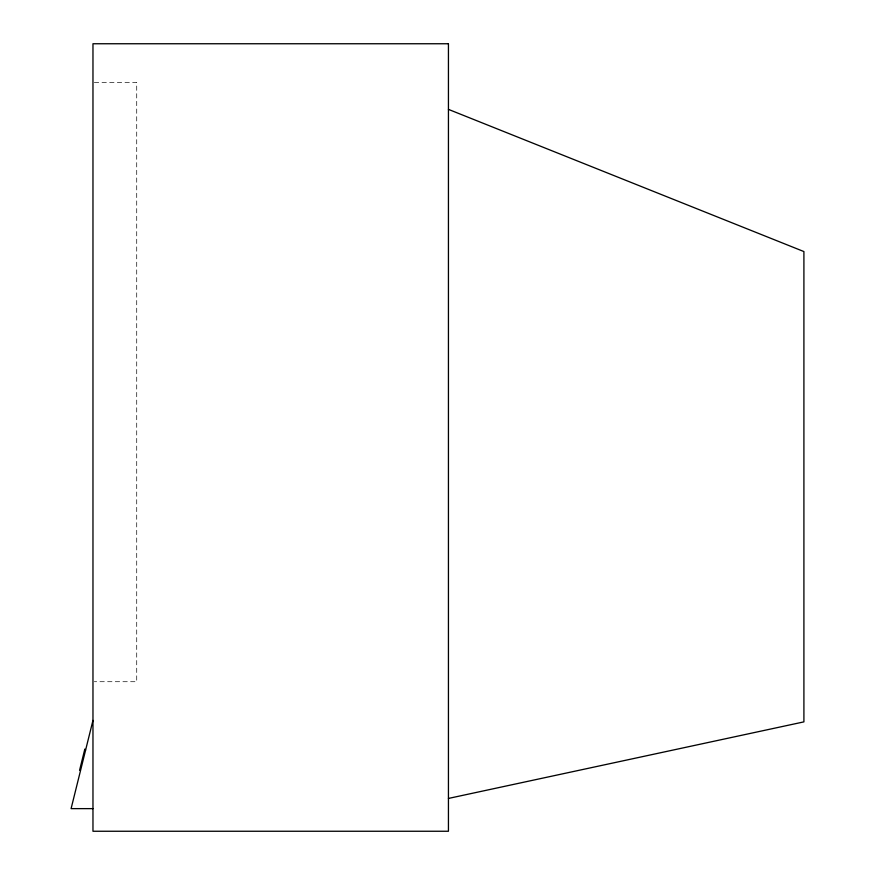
<?xml version="1.0" encoding="UTF-8"?>
<svg xmlns="http://www.w3.org/2000/svg" width="875" height="875" viewBox="0 0 875 875"><rect width="100%" height="100%" fill="white"/><g stroke="black" fill="none" stroke-linecap="round" stroke-linejoin="round"><path stroke-width="0.66" stroke-dasharray="4.38 3.28" d="M94.336 82.414L136.719 82.414L136.719 681.712L94.336 681.712"/><path stroke-width="1.31" d="M79.581 770.295L84.842 749.055M92.969 720.387L71.094 808.631L92.969 808.631M448.438 798.438L803.906 721.875L803.906 251.562L448.438 109.375M84.656 749.831L85.608 750.072M448.438 43.75L92.969 43.75L92.969 831.25L448.438 831.25L448.438 43.75"/></g></svg>
